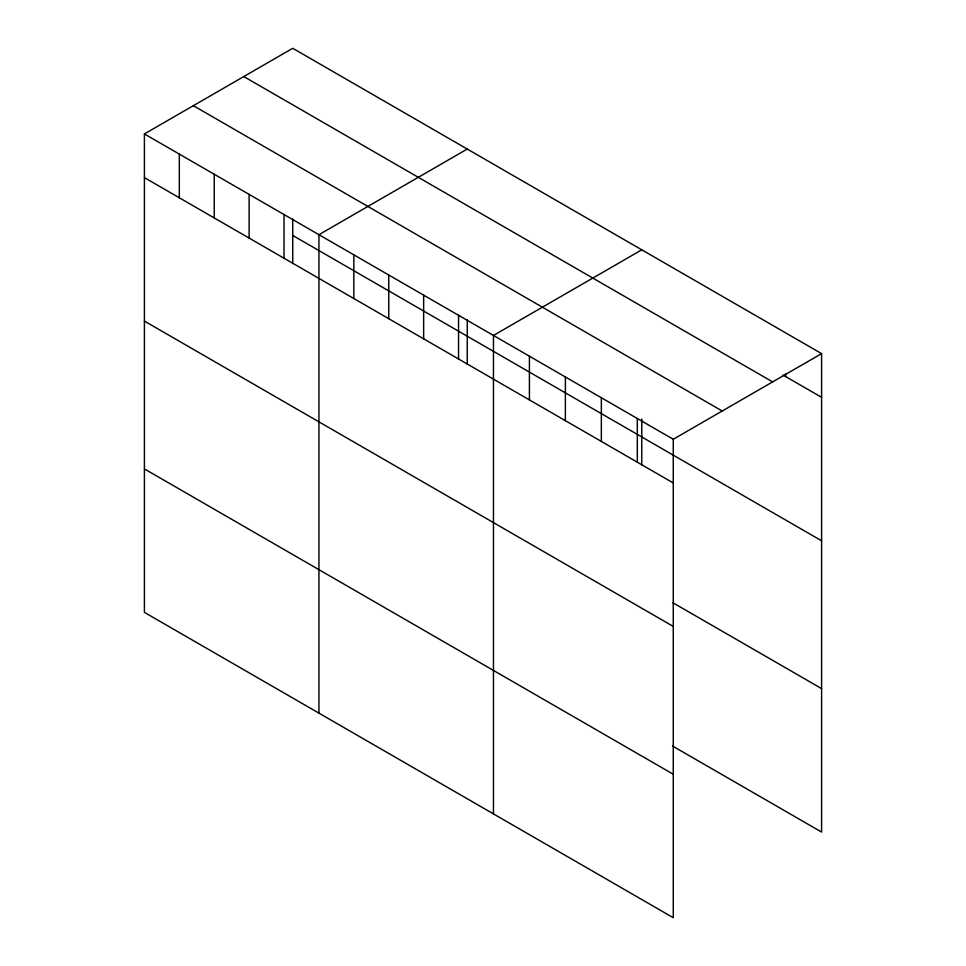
<?xml version="1.0" encoding="UTF-8"?>
<svg xmlns="http://www.w3.org/2000/svg" width="966" height="966" viewBox="0 0 966 966"><rect width="100%" height="100%" fill="white"/><g stroke="black" fill="none" stroke-linecap="round" stroke-linejoin="round"><path stroke-width="1.45" d="M144.405 133.936L673.266 439.264L673.266 917.7L144.405 612.372L144.405 133.936L292.734 48.3L821.595 353.628L821.595 832.064L672.602 746.054M467.254 149.054L318.937 234.69L318.937 713.125M641.774 249.82L493.457 335.456L493.457 813.891M673.266 439.264L821.595 353.628M783.064 375.074L821.595 397.316M243.782 76.555L772.643 381.896M193.357 105.68L722.218 411.009M292.734 235.45L821.595 540.791M144.405 177.623L673.266 482.952M672.602 602.579L821.595 688.601M144.405 321.086L673.266 626.415M144.405 468.908L673.266 774.237M785.624 373.54L785.624 376.559M641.774 419.039L641.774 465.057M637.306 418.507L637.306 462.195M601.347 397.738L601.347 441.426M565.376 376.981L565.376 420.669M529.416 356.212L529.416 399.9M467.254 319.77L467.254 364.303M458.548 315.302L458.548 358.99M423.651 295.149L423.651 338.837M388.743 274.996L388.743 318.683M353.834 254.843L353.834 298.53M292.734 219.016L292.734 263.537M284.028 214.537L284.028 258.236M249.119 194.395L249.119 238.083M214.223 174.242L214.223 217.93M179.314 154.089L179.314 197.776"/></g></svg>
